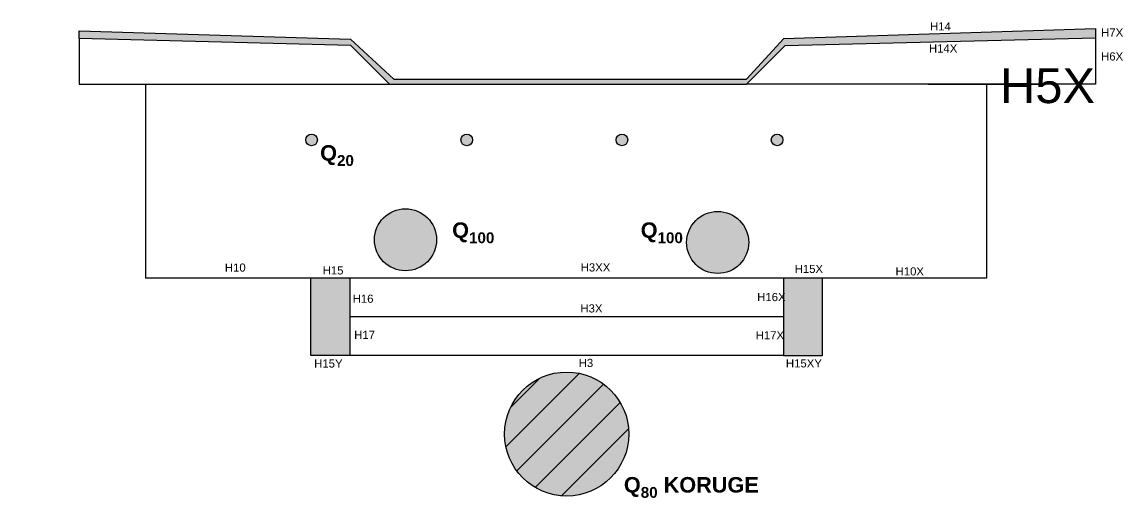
# Model space of a CAD drawing. Header units: millimetres. Extents: x -11403 to 100, y 0 to 6664.
# Drawn here: x -8459 to -7040, y 2270 to 2884 of the extents above; entities that cross this region are included whole.
import ezdxf

# ---------------------------------------------------------------- set-up
doc = ezdxf.new("R2010")
doc.units = ezdxf.units.MM
doc.styles.get("Standard").update_dxf_attribs({"font": 'arial.ttf'})

msp = doc.modelspace()

# ---------------------------------------------------------------- hatches: boundary and pattern name
at = {"transparency": 33554559}
h = msp.add_hatch(color=256, dxfattribs=at)
h.dxf.hatch_style = 1
h.paths.add_polyline_path([(-7219.327, 2870.55), (-7476.833, 2862.537), (-7524.922, 2809.723), (-7979.221, 2809.723), (-8035.097, 2861.524), (-8244.858, 2867.881), (-8242.639, 2858.587), (-8034.922, 2853.421), (-7984.922, 2803.421), (-7524.922, 2803.421), (-7474.922, 2853.421), (-7225.123, 2859.49)])
h.paths.add_polyline_path([(-7074.922, 2875.043), (-7219.327, 2870.55), (-7225.123, 2859.49), (-7074.922, 2863.139)])
h.paths.add_polyline_path([(-8244.858, 2867.881), (-8384.922, 2872.125), (-8384.922, 2862.125), (-8242.639, 2858.587)])
at = {"transparency": 33554457}
h = msp.add_hatch(color=256, dxfattribs=at)
h.dxf.hatch_style = 1
h.set_gradient(color1=(0, 255, 255), color2=(0, 255, 255), tint=1, name='INVSPHERICAL')
h.paths.add_polyline_path([(-8077.878, 2731.611, 1), (-8092.878, 2731.611, 1)])
h.paths.add_polyline_path([(-7892.878, 2731.611, 1), (-7877.878, 2731.611, 1)])
h.paths.add_polyline_path([(-7677.878, 2731.611, 1), (-7692.878, 2731.611, 1)])
h.paths.add_polyline_path([(-7477.878, 2731.611, 1), (-7492.878, 2731.611, 1)])
h = msp.add_hatch(color=256, dxfattribs=at)
h.dxf.hatch_style = 1
h.set_gradient(color1=(0, 255, 255), color2=(0, 255, 255), tint=1, name='INVSPHERICAL')
h.paths.add_polyline_path([(-7522.006, 2599.386, 1), (-7602.006, 2599.386, 1)])
h.paths.add_polyline_path([(-8004.329, 2602.886, 0.03865786), (-8003.852, 2596.728), (-7985.587, 2584.386), (-7945.801, 2567.436, 0.27923345), (-7924.329, 2602.886, 1)])
h.paths.add_polyline_path([(-7985.587, 2584.386), (-8003.852, 2596.728, 0.51359176), (-7945.801, 2567.436)])
at = {"transparency": 33554508}
h = msp.add_hatch(color=256, dxfattribs=at)
h.dxf.hatch_style = 1
h.paths.add_polyline_path([(-8036.107, 2553.421), (-8086.107, 2553.421), (-8086.107, 2453.421), (-8036.107, 2453.421)])
h.paths.add_polyline_path([(-7426.967, 2553.421), (-7476.967, 2553.421), (-7476.967, 2453.421), (-7426.967, 2453.421)])
h = msp.add_hatch(dxfattribs=at)
h.set_pattern_fill('ANSI31', color=256, scale=10)
h.set_pattern_definition([(45, (-20083.117, -1021.89), (-22.45064, 22.45064), [])])
h.paths.add_polyline_path([(-7836.537, 2352.341, 1), (-7676.537, 2352.341, 1)])
at = {"transparency": 33554457}
h = msp.add_hatch(color=256, dxfattribs=at)
h.dxf.hatch_style = 1
h.set_gradient(color1=(0, 255, 255), color2=(0, 255, 255), tint=1, name='INVSPHERICAL')
h.paths.add_polyline_path([(-7836.537, 2352.341, 1), (-7676.537, 2352.341, 1)])

# ---------------------------------------------------------------- linework, layer by layer
for p, q in [((-8034.922, 2853.421), (-8384.922, 2862.125)), ((-8384.922, 2862.125), (-8384.922, 2803.421)), ((-8034.922, 2853.421), (-7984.922, 2803.421)), ((-7474.922, 2853.421), (-7524.922, 2803.421)), ((-7474.922, 2853.421), (-7074.922, 2863.139)), ((-7074.922, 2863.139), (-7074.922, 2803.421)), ((-8384.922, 2803.421), (-7984.922, 2803.421)), ((-8299.525, 2803.421), (-8299.525, 2553.421)), ((-7984.922, 2803.421), (-7524.922, 2803.421)), ((-7074.922, 2803.421), (-7524.922, 2803.421)), ((-7290.74, 2803.421), (-7140.74, 2803.421)), ((-7215.74, 2803.421), (-7215.74, 2553.421)), ((-7215.74, 2553.421), (-8299.525, 2553.421)), ((-8086.107, 2453.421), (-8086.107, 2553.421)), ((-8036.107, 2553.421), (-8036.107, 2453.421)), ((-7476.967, 2553.421), (-7476.967, 2453.421)), ((-7426.967, 2453.421), (-7426.967, 2553.421)), ((-7476.967, 2503.421), (-8036.107, 2503.421)), ((-8036.107, 2453.421), (-8086.107, 2453.421)), ((-7476.967, 2453.421), (-8036.107, 2453.421)), ((-7476.967, 2453.421), (-7426.967, 2453.421))]:
    msp.add_line(p, q)
msp.add_lwpolyline([(-8384.922, 2862.125), (-8384.922, 2872.125), (-8035.097, 2861.524), (-7979.221, 2809.723), (-7524.922, 2809.723), (-7476.833, 2862.537), (-7074.922, 2875.043), (-7074.922, 2863.139)])
at = {"lineweight": 30}
for centre, radius in [((-8085.378, 2731.611), 7.5), ((-7885.378, 2731.611), 7.5), ((-7685.378, 2731.611), 7.5), ((-7485.378, 2731.611), 7.5), ((-7964.329, 2602.886), 40), ((-7562.006, 2599.386), 40)]:
    msp.add_circle(centre, radius, dxfattribs=at)
msp.add_circle((-7756.537, 2352.341), 80)

# ---------------------------------------------------------------- texts
at = {"attachment_point": 1}
for s, width, gutter_width, heights, insert, char_height in [('H14', 13.80039, 52.377, [10.518], (-7288.352, 2883.193), 10.4754), ('H7X', 13.80039, 52.377, [10.518], (-7067.847, 2875.234), 10.4754), ('H14X', 13.80039, 52.377, [10.518], (-7289.796, 2854.744), 10.4754), ('H6X', 13.80039, 52.377, [10.518], (-7067.923, 2844.432), 10.4754), ('H5X', 59.30718, 225.09, [45.202], (-7198.088, 2824.027), 45.0179), ('\\A1;{\\fArial|b1|i0|c162|p34;Q\\H0.7x;\\S^ 20;}', 56.63643, 12.5, [0], (-8074.298, 2724.816), 20), ('\\A1;{\\fArial|b1|i0|c162|p34;Q\\H0.7x;\\S^ 100;}', 56.63643, 12.5, [0], (-7904.192, 2625.233), 20), ('\\A1;{\\fArial|b1|i0|c162|p34;Q\\H0.7x;\\S^ 100;}', 56.63643, 12.5, [0], (-7661.213, 2625.233), 20), ('H10', 13.80039, 52.377, [10.518], (-8197.099, 2572.204), 10.4754), ('H15', 13.80039, 52.377, [10.518], (-8071.11, 2568.571), 10.4754), ('H3XX', 13.80039, 52.377, [10.518], (-7738.568, 2572.463), 10.4754), ('H15X', 13.80039, 52.377, [10.518], (-7462.835, 2570.49), 10.4754), ('H10X', 13.80039, 52.377, [10.518], (-7332.788, 2567.335), 10.4754), ('H16', 13.80039, 52.377, [10.518], (-8032.428, 2532.113), 10.4754), ('H16X', 13.80039, 52.377, [10.518], (-7511.084, 2534.248), 10.4754), ('H3X', 13.80039, 52.377, [10.518], (-7738.92, 2519.577), 10.4754), ('H17', 13.80039, 52.377, [10.518], (-8030.444, 2485.439), 10.4754), ('H17X', 13.80039, 52.377, [10.518], (-7513.095, 2484.996), 10.4754), ('H15Y', 13.80039, 52.377, [10.518], (-8081.986, 2448.561), 10.4754), ('H3', 13.80039, 52.377, [10.518], (-7741.113, 2449.303), 10.4754), ('H15XY', 13.80039, 52.377, [10.518], (-7474.094, 2448.751), 10.4754), ('\\A1;{\\fArial|b1|i0|c162|p34;Q\\H0.7x;\\S^ 80;\\H1.42857x; KORUGE}', 195.10237, 12.5, [49.502], (-7682.897, 2296.932), 20)]:
    msp.add_mtext_dynamic_manual_height_columns(s, width=width, gutter_width=gutter_width, heights=heights, dxfattribs=dict(at, insert=insert, char_height=char_height))

doc.saveas('drawing.dxf')
